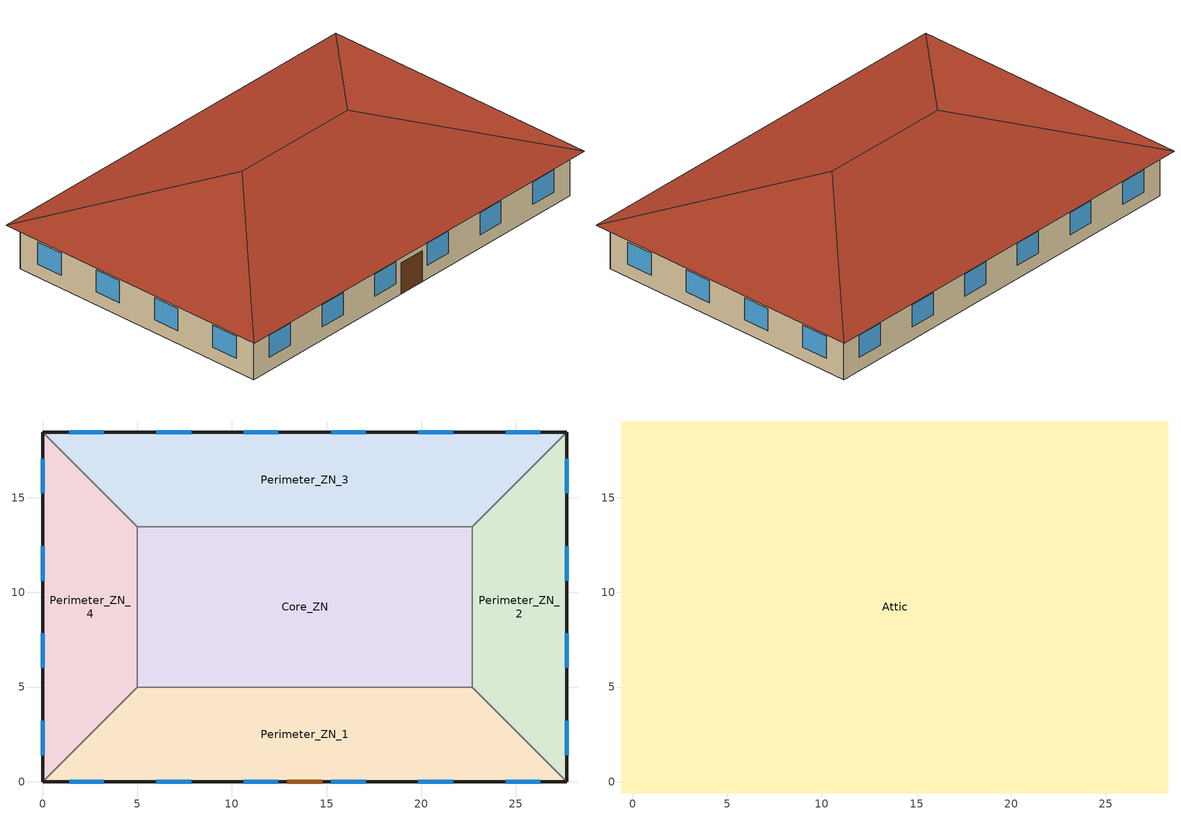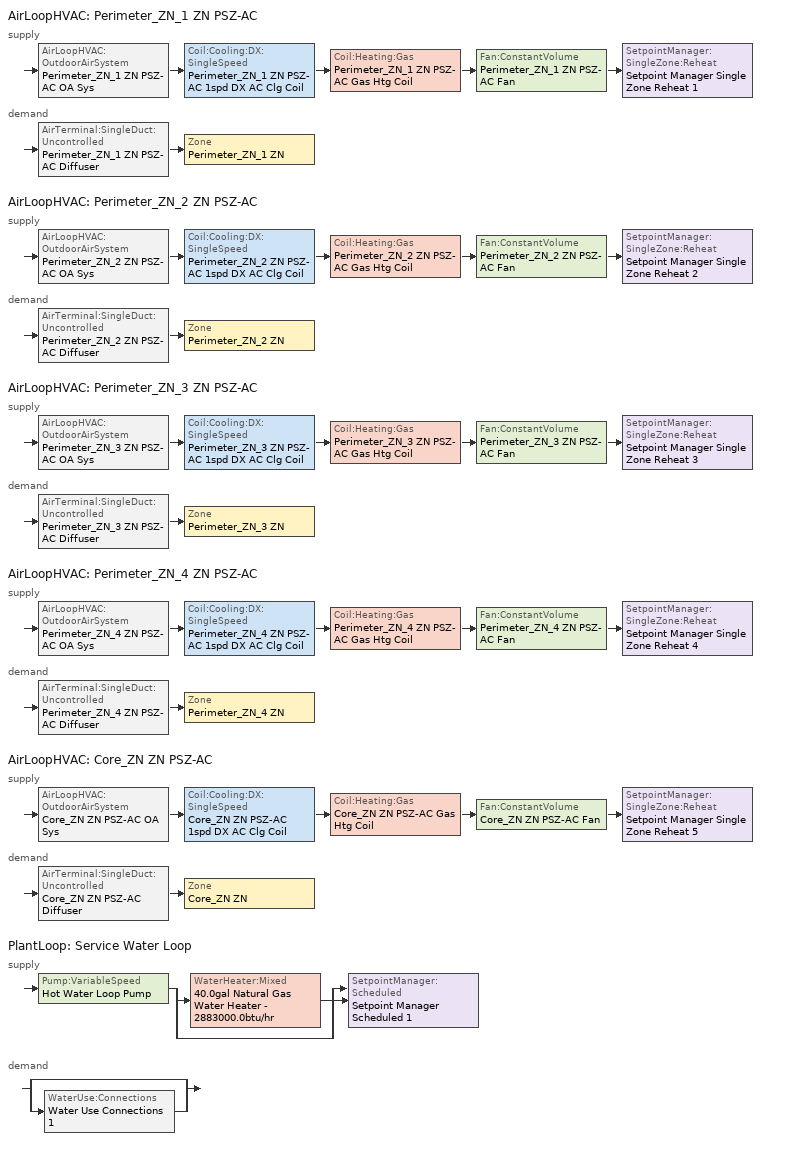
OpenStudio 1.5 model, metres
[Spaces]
Perimeter_ZN_1
 floor ground: 22.69,5 27.69,0 0,0 5,5 z0
 wall outside: 0,0 27.69,0 z0:3.05
 wall to Perimeter_ZN_4: 5,5 0,0 z0:3.05
 wall to Core_ZN: 22.69,5 5,5 z0:3.05
 wall to Perimeter_ZN_2: 27.69,0 22.69,5 z0:3.05
 window: 1.39,0 3.22,0 / 19.85,0 21.68,0 / 15.24,0 17.07,0 / 6.01,0 7.84,0 / 10.62,0 12.45,0 / 24.47,0 26.3,0 z0.9:2.42
 door: 12.93,0 14.76,0 z0:2.13
Perimeter_ZN_2
 floor ground: 27.69,18.46 27.69,0 22.69,5 22.69,13.46 z0
 wall outside: 27.69,0 27.69,18.46 z0:3.05
 wall to Perimeter_ZN_3: 27.69,18.46 22.69,13.46 z0:3.05
 wall to Core_ZN: 22.69,13.46 22.69,5 z0:3.05
 window: 27.69,1.39 27.69,3.22 / 27.69,10.62 27.69,12.45 / 27.69,15.24 27.69,17.07 / 27.69,6.01 27.69,7.84 z0.9:2.42
Perimeter_ZN_3
 floor ground: 27.69,18.46 22.69,13.46 5,13.46 0,18.46 z0
 wall outside: 27.69,18.46 0,18.46 z0:3.05
 wall to Core_ZN: 5,13.46 22.69,13.46 z0:3.05
 wall to Perimeter_ZN_4: 0,18.46 5,13.46 z0:3.05
 window: 21.68,18.46 19.85,18.46 / 7.84,18.46 6.01,18.46 / 17.07,18.46 15.24,18.46 / 12.45,18.46 10.62,18.46 / 26.3,18.46 24.47,18.46 / 3.22,18.46 1.39,18.46 z0.9:2.42
Perimeter_ZN_4
 floor ground: 0,18.46 5,13.46 5,5 0,0 z0
 wall outside: 0,18.46 0,0 z0:3.05
 wall to Core_ZN: 5,5 5,13.46 z0:3.05
 window: 0,3.22 0,1.39 / 0,12.45 0,10.62 / 0,7.84 0,6.01 / 0,17.07 0,15.24 z0.9:2.42
Core_ZN
 floor ground: 22.69,13.46 22.69,5 5,5 5,13.46 z0
Attic
 floor outside: 28.29,19.06 27.69,18.46 0,18.46 -0.6,19.06 z3.05; -0.6,19.06 0,18.46 0,0 -0.6,-0.6 z3.05; 28.29,19.06 28.29,-0.6 27.69,0 27.69,18.46 z3.05; 27.69,0 28.29,-0.6 -0.6,-0.6 0,0 z3.05
 floor to Perimeter_ZN_4: 0,18.46 5,13.46 5,5 0,0 z3.05
 floor to Perimeter_ZN_1: 22.69,5 27.69,0 0,0 5,5 z3.05
 floor to Perimeter_ZN_2: 27.69,18.46 27.69,0 22.69,5 22.69,13.46 z3.05
 floor to Core_ZN: 22.69,13.46 22.69,5 5,5 5,13.46 z3.05
 floor to Perimeter_ZN_3: 27.69,18.46 22.69,13.46 5,13.46 0,18.46 z3.05
 roof outside: 18.46,9.23,6.33 28.29,-0.6,3.05 28.29,19.06,3.05; 18.46,9.23,6.33 28.29,19.06,3.05 -0.6,19.06,3.05 9.23,9.23,6.33; 9.23,9.23,6.33 -0.6,-0.6,3.05 28.29,-0.6,3.05 18.46,9.23,6.33; 9.23,9.23,6.33 -0.6,19.06,3.05 -0.6,-0.6,3.05
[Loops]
AirLoopHVAC 'Perimeter_ZN_1 ZN PSZ-AC'
 supply: AirLoopHVAC:OutdoorAirSystem 'Perimeter_ZN_1 ZN PSZ-AC OA Sys' > Coil:Cooling:DX:SingleSpeed 'Perimeter_ZN_1 ZN PSZ-AC 1spd DX AC Clg Coil' > Coil:Heating:Gas 'Perimeter_ZN_1 ZN PSZ-AC Gas Htg Coil' > Fan:ConstantVolume 'Perimeter_ZN_1 ZN PSZ-AC Fan' > SetpointManager:SingleZone:Reheat 'Setpoint Manager Single Zone Reheat 1'
 demand: AirTerminal:SingleDuct:Uncontrolled 'Perimeter_ZN_1 ZN PSZ-AC Diffuser' > Zone 'Perimeter_ZN_1 ZN'
AirLoopHVAC 'Perimeter_ZN_2 ZN PSZ-AC'
 supply: AirLoopHVAC:OutdoorAirSystem 'Perimeter_ZN_2 ZN PSZ-AC OA Sys' > Coil:Cooling:DX:SingleSpeed 'Perimeter_ZN_2 ZN PSZ-AC 1spd DX AC Clg Coil' > Coil:Heating:Gas 'Perimeter_ZN_2 ZN PSZ-AC Gas Htg Coil' > Fan:ConstantVolume 'Perimeter_ZN_2 ZN PSZ-AC Fan' > SetpointManager:SingleZone:Reheat 'Setpoint Manager Single Zone Reheat 2'
 demand: AirTerminal:SingleDuct:Uncontrolled 'Perimeter_ZN_2 ZN PSZ-AC Diffuser' > Zone 'Perimeter_ZN_2 ZN'
AirLoopHVAC 'Perimeter_ZN_3 ZN PSZ-AC'
 supply: AirLoopHVAC:OutdoorAirSystem 'Perimeter_ZN_3 ZN PSZ-AC OA Sys' > Coil:Cooling:DX:SingleSpeed 'Perimeter_ZN_3 ZN PSZ-AC 1spd DX AC Clg Coil' > Coil:Heating:Gas 'Perimeter_ZN_3 ZN PSZ-AC Gas Htg Coil' > Fan:ConstantVolume 'Perimeter_ZN_3 ZN PSZ-AC Fan' > SetpointManager:SingleZone:Reheat 'Setpoint Manager Single Zone Reheat 3'
 demand: AirTerminal:SingleDuct:Uncontrolled 'Perimeter_ZN_3 ZN PSZ-AC Diffuser' > Zone 'Perimeter_ZN_3 ZN'
AirLoopHVAC 'Perimeter_ZN_4 ZN PSZ-AC'
 supply: AirLoopHVAC:OutdoorAirSystem 'Perimeter_ZN_4 ZN PSZ-AC OA Sys' > Coil:Cooling:DX:SingleSpeed 'Perimeter_ZN_4 ZN PSZ-AC 1spd DX AC Clg Coil' > Coil:Heating:Gas 'Perimeter_ZN_4 ZN PSZ-AC Gas Htg Coil' > Fan:ConstantVolume 'Perimeter_ZN_4 ZN PSZ-AC Fan' > SetpointManager:SingleZone:Reheat 'Setpoint Manager Single Zone Reheat 4'
 demand: AirTerminal:SingleDuct:Uncontrolled 'Perimeter_ZN_4 ZN PSZ-AC Diffuser' > Zone 'Perimeter_ZN_4 ZN'
AirLoopHVAC 'Core_ZN ZN PSZ-AC'
 supply: AirLoopHVAC:OutdoorAirSystem 'Core_ZN ZN PSZ-AC OA Sys' > Coil:Cooling:DX:SingleSpeed 'Core_ZN ZN PSZ-AC 1spd DX AC Clg Coil' > Coil:Heating:Gas 'Core_ZN ZN PSZ-AC Gas Htg Coil' > Fan:ConstantVolume 'Core_ZN ZN PSZ-AC Fan' > SetpointManager:SingleZone:Reheat 'Setpoint Manager Single Zone Reheat 5'
 demand: AirTerminal:SingleDuct:Uncontrolled 'Core_ZN ZN PSZ-AC Diffuser' > Zone 'Core_ZN ZN'
PlantLoop 'Service Water Loop'
 supply: Pump:VariableSpeed 'Hot Water Loop Pump' > split
  | WaterHeater:Mixed '40.0gal Natural Gas Water Heater - 2883000.0btu/hr'
  | bypass
  join > SetpointManager:Scheduled 'Setpoint Manager Scheduled 1'
 demand: split
  | bypass
  | WaterUse:Connections 'Water Use Connections 1'
[Site]
Baltimore Blt Washngtn IntL_MD_USA: Latitude {deg}=39.17; Longitude {deg}=-76.68; Time Zone {hr}=-5; Elevation {m}=45; Terrain=City
[Building]
Small Office: North Axis {deg}=0; Default Construction Set=DOE Ref 1980-2004 - CZ4a - Office
[Site:GroundTemperature:BuildingSurface]
19.527, 19.502, 19.536, 19.598, 20.002, 21.64, 22.225, 22.375, 21.449, 20.121, 19.802, 19.633
[Site:WaterMainsTemperature]
Calculation Method=Correlation; Annual Average Outdoor Air Temperature {C}=13.15; Maximum Difference In Monthly Average Outdoor Air Temperatures {deltaC}=25.8
[SizingPeriod:DesignDay] Barometric Pressure {Pa}=100786; Sky Clearness=0; Rain Indicator=0; Snow Indicator=0; Day of Month=21; Daylight Saving Time Indicator=0; Humidity Indicating Type=Wetbulb; Dry-Bulb Temperature Range Modifier Type=DefaultMultipliers
Name | Maximum Dry-Bulb Temperature {C} | Daily Dry-Bulb Temperature Range {deltaC} | Humidity Indicating Conditions at Maximum Dry-Bulb {BasedOnField A3} | Wind Speed {m/s} | Wind Direction {deg} | Month | Day Type | Solar Model Indicator | ASHRAE Taub | ASHRAE Taud
Baltimore Blt Washngtn IntL Ann Clg .4% Condns WB=>MDB | 31.4 | 10.4 | 25.6 | 4.6 | 280 | 7 | SummerDesignDay | ASHRAETau | 0.552 | 1.769
Baltimore Blt Washngtn IntL Ann Clg .4% Condns DB=>MWB | 34.4 | 10.4 | 23.9 | 4.6 | 280 | 7 | SummerDesignDay | ASHRAETau | 0.552 | 1.769
Baltimore Blt Washngtn IntL Ann Htg 99.6% Condns DB | -10.6 | 0 | -10.6 | 3.9 | 290 | 1 | WinterDesignDay | ASHRAEClearSky
[ClimateZones]
Climate Zone Institution Name 1=ASHRAE; Climate Zone Document Name 1=ANSI/ASHRAE Standard 169; Climate Zone Document Year 1=2006; Climate Zone Institution Name 2=CEC; Climate Zone Document Name 2=California Climate Zone Descriptions; Climate Zone Document Year 2=1995
[DefaultConstructionSet]
DOE Ref 1980-2004 - CZ4a - Office: Default Exterior Surface Constructions=Default Surface Constructions 1; Default Interior Surface Constructions=Default Surface Constructions 2; Default Ground Contact Surface Constructions=Default Surface Constructions 3; Default Exterior SubSurface Constructions=Default Sub Surface Constructions 1; Default Interior SubSurface Constructions=Default Sub Surface Constructions 2; Interior Partition Construction=Interior Partition
[DefaultSurfaceConstructions]
Name | Floor Construction | Wall Construction | Roof Ceiling Construction
Default Surface Constructions 1 | ExtSlabCarpet 4in ClimateZone 1-8 | CBECS 1980-2004 ExtWall Mass ClimateZone 4a | CBECS 1980-2004 ExtRoof IEAD ClimateZone 4a
Default Surface Constructions 2 | Interior Floor | Interior Wall | Interior Ceiling
Default Surface Constructions 3 | ExtSlabCarpet 4in ClimateZone 1-8 | ExtSlabCarpet 4in ClimateZone 1-8 | ExtSlabCarpet 4in ClimateZone 1-8
[Construction]
ExtSlabCarpet 4in ClimateZone 1-8: MAT-CC05 4 HW CONCRETE, CP02 CARPET PAD
CBECS 1980-2004 ExtWall Mass ClimateZone 4a: 1IN Stucco, 8IN CONCRETE HW RefBldg, Mass NonRes Wall Insulation-1.47, 1/2IN Gypsum
CBECS 1980-2004 ExtRoof IEAD ClimateZone 4a: Roof Membrane, IEAD NonRes Roof Insulation-3.03, Metal Decking
Interior Floor: F16 Acoustic tile, F05 Ceiling air space resistance, M11 100mm lightweight concrete
Interior Wall: G01a 19mm gypsum board, F04 Wall air space resistance, G01a 19mm gypsum board
Interior Ceiling: M11 100mm lightweight concrete, F05 Ceiling air space resistance, F16 Acoustic tile
CBECS 1980-2004 ExtWindow ClimateZone 4a: Fixed Window 3.35/0.36/0.27
Exterior Door: F08 Metal surface, I01 25mm insulation board
Interior Window: Clear 3mm
Interior Door; Interior Partition: G05 25mm wood
InteriorFurnishings: Std Wood 6inch
[Material] Thermal Absorptance=0.9
Name | Roughness | Thickness {m} | Conductivity {W/m-K} | Density {kg/m3} | Specific Heat {J/kg-K} | Solar Absorptance | Visible Absorptance
MAT-CC05 4 HW CONCRETE | Rough | 0.1016 | 1.311 | 2240 | 836.8 | 0.85 | 0.85
1IN Stucco | Smooth | 0.0253 | 0.6918 | 1858 | 837 | 0.92 | 0.92
8IN CONCRETE HW RefBldg | Rough | 0.2032 | 1.311 | 2240 | 836.8 | 0.7 | 0.7
Mass NonRes Wall Insulation-1.47 | MediumRough | 0.0513035 | 0.049 | 265 | 836.8 | 0.7 | 0.7
1/2IN Gypsum | Smooth | 0.0127 | 0.16 | 784.9 | 830 | 0.4 | 0.4
Roof Membrane | VeryRough | 0.0095 | 0.16 | 1121.29 | 1460 | 0.7 | 0.7
IEAD NonRes Roof Insulation-3.03 | MediumRough | 0.136472 | 0.049 | 265 | 836.8 | 0.7 | 0.7
Metal Decking | MediumSmooth | 0.0015 | 45.006 | 7680 | 418.4 | 0.6 | 0.6
F16 Acoustic tile | MediumSmooth | 0.0191 | 0.06 | 368 | 590 | 0.3 | 0.3
M11 100mm lightweight concrete | MediumRough | 0.1016 | 0.53 | 1280 | 840 | 0.5 | 0.5
G01a 19mm gypsum board | MediumSmooth | 0.019 | 0.16 | 800 | 1090 | 0.4 | 0.4
F08 Metal surface | Smooth | 0.0008 | 45.28 | 7824 | 500 | 0.7 | 0.7
I01 25mm insulation board | MediumRough | 0.0254 | 0.03 | 43 | 1210 | 0.6 | 0.6
G05 25mm wood | MediumSmooth | 0.0254 | 0.15 | 608 | 1630 | 0.5 | 0.5
Std Wood 6inch | MediumSmooth | 0.15 | 0.12 | 540 | 1210 | 0.7 | 0.7
[Material:NoMass]
CP02 CARPET PAD: Roughness=Smooth; Thermal Resistance {m2-K/W}=0.1; Thermal Absorptance=0.9; Solar Absorptance=0.8; Visible Absorptance=0.8
[Material:AirGap]
Name | Thermal Resistance {m2-K/W}
F05 Ceiling air space resistance | 0.18
F04 Wall air space resistance | 0.15
[DefaultSubSurfaceConstructions]
Name | Fixed Window Construction | Operable Window Construction | Door Construction | Skylight Construction | Tubular Daylight Dome Construction | Tubular Daylight Diffuser Construction
Default Sub Surface Constructions 1 | CBECS 1980-2004 ExtWindow ClimateZone 4a | CBECS 1980-2004 ExtWindow ClimateZone 4a | Exterior Door | CBECS 1980-2004 ExtWindow ClimateZone 4a | Interior Window | Interior Window
Default Sub Surface Constructions 2 | Interior Window | Interior Window | Interior Door
[WindowMaterial:SimpleGlazingSystem]
Fixed Window 3.35/0.36/0.27: U-Factor {W/m2-K}=3.35002; Solar Heat Gain Coefficient=0.36; Visible Transmittance=0.27
[WindowMaterial:Glazing]
Clear 3mm: Optical Data Type=SpectralAverage; Thickness {m}=0.003; Solar Transmittance at Normal Incidence=0.837; Front Side Solar Reflectance at Normal Incidence=0.075; Back Side Solar Reflectance at Normal Incidence=0; Visible Transmittance at Normal Incidence=0.898; Front Side Visible Reflectance at Normal Incidence=0.081; Back Side Visible Reflectance at Normal Incidence=0; Infrared Transmittance at Normal Incidence=0; Front Side Infrared Hemispherical Emissivity=0.84; Back Side Infrared Hemispherical Emissivity=0.84; Conductivity {W/m-K}=0.9; Dirt Correction Factor for Solar and Visible Transmittance=1; Solar Diffusing=No
[Space]
Name | Space Type | Thermal Zone | Part of Total Floor Area
Perimeter_ZN_1 | DOE Ref 1980-2004 - Office - WholeBuilding - Sm Office | Perimeter_ZN_1 ZN | Yes
Attic |  | Attic ZN | No
Perimeter_ZN_2 | DOE Ref 1980-2004 - Office - WholeBuilding - Sm Office | Perimeter_ZN_2 ZN | Yes
Perimeter_ZN_3 | DOE Ref 1980-2004 - Office - WholeBuilding - Sm Office | Perimeter_ZN_3 ZN | Yes
Perimeter_ZN_4 | DOE Ref 1980-2004 - Office - WholeBuilding - Sm Office | Perimeter_ZN_4 ZN | Yes
Core_ZN | DOE Ref 1980-2004 - Office - WholeBuilding - Sm Office | Core_ZN ZN | Yes
[Daylighting:Control] Position Z-Coordinate {m}=0.762; Illuminance Setpoint {lux}=500; Lighting Control Type=Stepped; Minimum Input Power Fraction for Continuous Dimming Control=0.3; Minimum Light Output Fraction for Continuous Dimming Control=0.2; Number of Stepped Control Steps=3; Probability Lighting will be Reset When Needed in Manual Stepped Control=1; Maximum Allowable Discomfort Glare Index=22
Name | Space | Position X-Coordinate {m} | Position Y-Coordinate {m} | Theta Rotation Around Y-Axis {deg}
Daylighting:Control #1 | Perimeter_ZN_4 | 1.6002 | 15.1364 | -4.71239
Daylighting:Control #2 | Perimeter_ZN_4 | 1.6002 | 9.2446 | -4.71239
Daylighting:Control #3 | Perimeter_ZN_1 | 3.3236 | 1.6002 | -3.14159
Daylighting:Control #4 | Perimeter_ZN_1 | 8.9611 | 1.6002 | -3.14159
Daylighting:Control #5 | Perimeter_ZN_2 | 26.0898 | 3.3236 | -1.5708
Daylighting:Control #6 | Perimeter_ZN_2 | 26.0898 | 9.23 | -1.5708
Daylighting:Control #7 | Perimeter_ZN_3 | 13.8684 | 16.8598 | -0
Daylighting:Control #8 | Perimeter_ZN_3 | 24.3664 | 16.8598 | -0
[InternalMass:Definition] Construction=InteriorFurnishings; Design Level Calculation Method=SurfaceArea
Name | Surface Area {m2}
Perimeter_ZN_4_InternalMass_1 Definition; Perimeter_ZN_2_InternalMass_1 Definition | 134.6
Core_ZN_InternalMass_1 Definition | 299.3148
Perimeter_ZN_3_InternalMass_1 Definition; Perimeter_ZN_1_InternalMass_1 Definition | 226.9
[InternalMass]
Name | Internal Mass Definition | Space or SpaceType
Perimeter_ZN_4_InternalMass_1 | Perimeter_ZN_4_InternalMass_1 Definition | Perimeter_ZN_4
Core_ZN_InternalMass_1 | Core_ZN_InternalMass_1 Definition | Core_ZN
Perimeter_ZN_2_InternalMass_1 | Perimeter_ZN_2_InternalMass_1 Definition | Perimeter_ZN_2
Perimeter_ZN_3_InternalMass_1 | Perimeter_ZN_3_InternalMass_1 Definition | Perimeter_ZN_3
Perimeter_ZN_1_InternalMass_1 | Perimeter_ZN_1_InternalMass_1 Definition | Perimeter_ZN_1
[SpaceType]
DOE Ref 1980-2004 - Office - WholeBuilding - Sm Office: Default Schedule Set=DOE Ref 1980-2004 - Office - WholeBuilding - Sm Office Schedule Set; Design Specification Outdoor Air Object=DOE Ref 1980-2004 - Office - WholeBuilding - Sm Office Ventilation; Standards Building Type=Office; Standards Space Type=WholeBuilding - Sm Office
[DefaultScheduleSet]
DOE Ref 1980-2004 - Office - WholeBuilding - Sm Office Schedule Set: Number of People Schedule=Small Office Bldg Occ; People Activity Level Schedule=Small Office Activity; Lighting Schedule=Office Bldg Light; Electric Equipment Schedule=Small Office Bldg Equip; Infiltration Schedule=Small Office Infil Quarter On
[Lights:Definition]
DOE Ref 1980-2004 - Office - WholeBuilding - Sm Office Lights Definition: Design Level Calculation Method=Watts/Area; Watts per Space Floor Area {W/m2}=19.4827
[Lights]
DOE Ref 1980-2004 - Office - WholeBuilding - Sm Office Lights: Lights Definition=DOE Ref 1980-2004 - Office - WholeBuilding - Sm Office Lights Definition; Space or SpaceType=DOE Ref 1980-2004 - Office - WholeBuilding - Sm Office
[DesignSpecification:OutdoorAir]
DOE Ref 1980-2004 - Office - WholeBuilding - Sm Office Ventilation: Outdoor Air Method=Sum; Outdoor Air Flow per Person {m3/s-person}=0.00943895
[People:Definition]
DOE Ref 1980-2004 - Office - WholeBuilding - Sm Office People Definition: Number of People Calculation Method=People/Area; People per Space Floor Area {person/m2}=0.0538196; Fraction Radiant=0.3
[People]
DOE Ref 1980-2004 - Office - WholeBuilding - Sm Office People: People Definition=DOE Ref 1980-2004 - Office - WholeBuilding - Sm Office People Definition; Space or SpaceType=DOE Ref 1980-2004 - Office - WholeBuilding - Sm Office
[SpaceInfiltration:DesignFlowRate]
DOE Ref 1980-2004 - Office - WholeBuilding - Sm Office Infiltration: Space or SpaceType=DOE Ref 1980-2004 - Office - WholeBuilding - Sm Office; Design Flow Rate Calculation Method=Flow/ExteriorArea; Flow per Exterior Surface Area {m3/s-m2}=0.00113386
[ElectricEquipment:Definition]
DOE Ref 1980-2004 - Office - WholeBuilding - Sm Office Electric Equipment Definition: Design Level Calculation Method=Watts/Area; Watts per Space Floor Area {W/m2}=10.7639
[ElectricEquipment]
DOE Ref 1980-2004 - Office - WholeBuilding - Sm Office Electric Equipment: Electric Equipment Definition=DOE Ref 1980-2004 - Office - WholeBuilding - Sm Office Electric Equipment Definition; Space or SpaceType=DOE Ref 1980-2004 - Office - WholeBuilding - Sm Office
[ThermostatSetpoint:DualSetpoint]
DOE Ref 1980-2004 - Office - WholeBuilding - Sm Office Thermostat: Heating Setpoint Temperature Schedule=Small Office HtgSetp; Cooling Setpoint Temperature Schedule=Small Office ClgSetp
[ThermalZone] Use Ideal Air Loads=No
Name | Thermostat
Perimeter_ZN_2 ZN; Core_ZN ZN; Perimeter_ZN_1 ZN; Perimeter_ZN_3 ZN; Perimeter_ZN_4 ZN | DOE Ref 1980-2004 - Office - WholeBuilding - Sm Office Thermostat
Attic ZN
[Sizing:Zone] Zone Cooling Design Supply Air Temperature {C}=14; Zone Heating Design Supply Air Temperature {C}=40; Zone Cooling Design Supply Air Humidity Ratio {kg-H2O/kg-air}=0.0085; Zone Heating Design Supply Air Humidity Ratio {kg-H2O/kg-air}=0.008; Cooling Design Air Flow Method=DesignDay; Heating Design Air Flow Method=DesignDay
Perimeter_ZN_2 ZN; Core_ZN ZN; Perimeter_ZN_1 ZN; Perimeter_ZN_3 ZN; Perimeter_ZN_4 ZN; Attic ZN
[Zone equipment]
Perimeter_ZN_2 ZN: Perimeter_ZN_2 ZN PSZ-AC Diffuser
Core_ZN ZN: Core_ZN ZN PSZ-AC Diffuser
Perimeter_ZN_1 ZN: Perimeter_ZN_1 ZN PSZ-AC Diffuser
Perimeter_ZN_3 ZN: Perimeter_ZN_3 ZN PSZ-AC Diffuser
Perimeter_ZN_4 ZN: Perimeter_ZN_4 ZN PSZ-AC Diffuser
[AirLoopHVAC]
Name | Design Supply Air Flow Rate {m3/s}
Perimeter_ZN_1 ZN PSZ-AC | 0.490323
Perimeter_ZN_2 ZN PSZ-AC | 0.378965
Perimeter_ZN_3 ZN PSZ-AC | 0.480249
Perimeter_ZN_4 ZN PSZ-AC | 0.389215
Core_ZN ZN PSZ-AC | 0.582766
[AvailabilityManager:Scheduled]
Name | Schedule
Availability Manager Scheduled 1 | HVAC Operation Schedule
Availability Manager Scheduled 2 | HVAC Operation Schedule 1
Availability Manager Scheduled 3 | HVAC Operation Schedule 2
Availability Manager Scheduled 4 | HVAC Operation Schedule 3
Availability Manager Scheduled 5 | HVAC Operation Schedule 4
[AvailabilityManager:NightCycle] Control Type=CycleOnAny
Availability Manager Night Cycle 1; Availability Manager Night Cycle 2; Availability Manager Night Cycle 3; Availability Manager Night Cycle 4; Availability Manager Night Cycle 5
[Sizing:System] Type of Load to Size On=Sensible; Minimum System Air Flow Ratio=1; Preheat Design Temperature {C}=7; Preheat Design Humidity Ratio {kg-H2O/kg-Air}=0.008; Precool Design Temperature {C}=12.8; Precool Design Humidity Ratio {kg-H2O/kg-Air}=0.008; Central Cooling Design Supply Air Temperature {C}=12.8; Central Heating Design Supply Air Temperature {C}=40; Sizing Option=Coincident; 100% Outdoor Air in Cooling=No; 100% Outdoor Air in Heating=No; Central Cooling Design Supply Air Humidity Ratio {kg-H2O/kg-Air}=0.0085; Central Heating Design Supply Air Humidity Ratio {kg-H2O/kg-Air}=0.008; Cooling Design Air Flow Method=DesignDay; Cooling Design Air Flow Rate {m3/s}=0; Heating Design Air Flow Method=DesignDay; Heating Design Air Flow Rate {m3/s}=0; System Outdoor Air Method=ZoneSum
Name | Design Outdoor Air Flow Rate {m3/s}
Perimeter_ZN_1 ZN PSZ-AC | 0.490323
Perimeter_ZN_2 ZN PSZ-AC | 0.378965
Perimeter_ZN_3 ZN PSZ-AC | 0.480249
Perimeter_ZN_4 ZN PSZ-AC | 0.389215
Core_ZN ZN PSZ-AC | 0.582766
[Fan:ConstantVolume] Availability Schedule=Always On Discrete; Fan Efficiency=0.53625; Pressure Rise {Pa}=622.722; Motor Efficiency=0.825
Name | Maximum Flow Rate {m3/s}
Perimeter_ZN_1 ZN PSZ-AC Fan | 0.490323
Perimeter_ZN_2 ZN PSZ-AC Fan | 0.378965
Perimeter_ZN_3 ZN PSZ-AC Fan | 0.480249
Perimeter_ZN_4 ZN PSZ-AC Fan | 0.389215
Core_ZN ZN PSZ-AC Fan | 0.582766
[Coil:Heating:Gas] Availability Schedule=Always On Discrete; Gas Burner Efficiency=0.8; Parasitic Electric Load {W}=0; Parasitic Gas Load {W}=0
Name | Nominal Capacity {W}
Perimeter_ZN_1 ZN PSZ-AC Gas Htg Coil | 13411
Perimeter_ZN_2 ZN PSZ-AC Gas Htg Coil | 9971.57
Perimeter_ZN_3 ZN PSZ-AC Gas Htg Coil | 13180.3
Perimeter_ZN_4 ZN PSZ-AC Gas Htg Coil | 10206.1
Core_ZN ZN PSZ-AC Gas Htg Coil | 16220.1
[Coil:Cooling:DX:SingleSpeed] Availability Schedule=Always On Discrete; Rated COP {W/W}=3; Rated Evaporator Fan Power Per Volume Flow Rate {W/(m3/s)}=773.3; Condenser Type=AirCooled; Evaporative Condenser Effectiveness=0; Evaporative Condenser Air Flow Rate {m3/s}=Autosize; Evaporative Condenser Pump Rated Power Consumption {W}=Autosize; Crankcase Heater Capacity {W}=0; Maximum Outdoor Dry-Bulb Temperature for Crankcase Heater Operation {C}=0; Basin Heater Capacity {W/K}=0; Basin Heater Setpoint Temperature {C}=10
Name | Rated Total Cooling Capacity {W} | Rated Sensible Heat Ratio | Rated Air Flow Rate {m3/s} | Total Cooling Capacity Function of Temperature Curve | Total Cooling Capacity Function of Flow Fraction Curve | Energy Input Ratio Function of Temperature Curve | Energy Input Ratio Function of Flow Fraction Curve | Part Load Fraction Correlation Curve
Perimeter_ZN_1 ZN PSZ-AC 1spd DX AC Clg Coil | 9343.66 | 0.750372 | 0.490323 | Curve Biquadratic 1 | Curve Quadratic 1 | Curve Biquadratic 2 | Curve Quadratic 2 | Curve Quadratic 3
Perimeter_ZN_2 ZN PSZ-AC 1spd DX AC Clg Coil | 6460.76 | 0.787983 | 0.378965 | Curve Biquadratic 3 | Curve Quadratic 4 | Curve Biquadratic 4 | Curve Quadratic 5 | Curve Quadratic 6
Perimeter_ZN_3 ZN PSZ-AC 1spd DX AC Clg Coil | 9178.49 | 0.74944 | 0.480249 | Curve Biquadratic 5 | Curve Quadratic 7 | Curve Biquadratic 6 | Curve Quadratic 8 | Curve Quadratic 9
Perimeter_ZN_4 ZN PSZ-AC 1spd DX AC Clg Coil | 6903.65 | 0.774117 | 0.389215 | Curve Biquadratic 7 | Curve Quadratic 10 | Curve Biquadratic 8 | Curve Quadratic 11 | Curve Quadratic 12
Core_ZN ZN PSZ-AC 1spd DX AC Clg Coil | 9649.47 | 0.798555 | 0.582766 | Curve Biquadratic 9 | Curve Quadratic 13 | Curve Biquadratic 10 | Curve Quadratic 14 | Curve Quadratic 15
[Controller:OutdoorAir] Economizer Control Type=NoEconomizer; Economizer Control Action Type=ModulateFlow; Economizer Maximum Limit Dry-Bulb Temperature {C}=28; Economizer Maximum Limit Enthalpy {J/kg}=64000; Economizer Minimum Limit Dry-Bulb Temperature {C}=-100; Lockout Type=NoLockout; Minimum Limit Type=FixedMinimum; High Humidity Control=No; Heat Recovery Bypass Control Type=BypassWhenOAFlowGreaterThanMinimum
Name | Minimum Outdoor Air Flow Rate {m3/s} | Maximum Outdoor Air Flow Rate {m3/s} | Minimum Outdoor Air Schedule | Controller Mechanical Ventilation
Controller Outdoor Air 1 | 0.0576326 | 0.490323 | Motorized OA Damper Schedule | Controller Mechanical Ventilation 1
Controller Outdoor Air 2 | 0.0341884 | 0.378965 | Motorized OA Damper Schedule 1 | Controller Mechanical Ventilation 2
Controller Outdoor Air 3 | 0.0576326 | 0.480249 | Motorized OA Damper Schedule 2 | Controller Mechanical Ventilation 3
Controller Outdoor Air 4 | 0.0341884 | 0.389215 | Motorized OA Damper Schedule 3 | Controller Mechanical Ventilation 4
Controller Outdoor Air 5 | 0.076026 | 0.582766 | Motorized OA Damper Schedule 4 | Controller Mechanical Ventilation 5
[Controller:MechanicalVentilation] Availability Schedule=Always On Discrete; System Outdoor Air Method=ZoneSum
Controller Mechanical Ventilation 1; Controller Mechanical Ventilation 2; Controller Mechanical Ventilation 3; Controller Mechanical Ventilation 4; Controller Mechanical Ventilation 5
[AirLoopHVAC:OutdoorAirSystem]
Name | Controller
Perimeter_ZN_1 ZN PSZ-AC OA Sys | Controller Outdoor Air 1
Perimeter_ZN_2 ZN PSZ-AC OA Sys | Controller Outdoor Air 2
Perimeter_ZN_3 ZN PSZ-AC OA Sys | Controller Outdoor Air 3
Perimeter_ZN_4 ZN PSZ-AC OA Sys | Controller Outdoor Air 4
Core_ZN ZN PSZ-AC OA Sys | Controller Outdoor Air 5
[SetpointManager:SingleZone:Reheat] Minimum Supply Air Temperature {C}=10; Maximum Supply Air Temperature {C}=50
Name | Control Zone
Setpoint Manager Single Zone Reheat 1 | Perimeter_ZN_1 ZN
Setpoint Manager Single Zone Reheat 2 | Perimeter_ZN_2 ZN
Setpoint Manager Single Zone Reheat 3 | Perimeter_ZN_3 ZN
Setpoint Manager Single Zone Reheat 4 | Perimeter_ZN_4 ZN
Setpoint Manager Single Zone Reheat 5 | Core_ZN ZN
[AirTerminal:SingleDuct:Uncontrolled] Availability Schedule=Always On Discrete
Name | Maximum Air Flow Rate {m3/s}
Perimeter_ZN_1 ZN PSZ-AC Diffuser | 0.476383
Perimeter_ZN_2 ZN PSZ-AC Diffuser | 0.378965
Perimeter_ZN_3 ZN PSZ-AC Diffuser | 0.476933
Perimeter_ZN_4 ZN PSZ-AC Diffuser | 0.389215
Core_ZN ZN PSZ-AC Diffuser | 0.582766
[PlantLoop]
Service Water Loop: Maximum Loop Flow Rate {m3/s}=3.15451e-06; Plant Loop Volume {m3}=0.00236588
[Sizing:Plant]
Service Water Loop: Loop Type=Heating; Design Loop Exit Temperature {C}=60; Loop Design Temperature Difference {deltaC}=5
[SetpointManager:Scheduled]
Setpoint Manager Scheduled 1: Control Variable=Temperature; Schedule=Hot Water Loop Temp - 140.0F
[Pump:VariableSpeed]
Hot Water Loop Pump: Rated Flow Rate {m3/s}=3.15451e-06; Rated Pump Head {Pa}=179344; Rated Power Consumption {W}=0.805901; Motor Efficiency=0.9; Fraction of Motor Inefficiencies to Fluid Stream=0; Coefficient 1 of the Part Load Performance Curve=0; Coefficient 2 of the Part Load Performance Curve=1; Coefficient 3 of the Part Load Performance Curve=0; Coefficient 4 of the Part Load Performance Curve=0; Pump Control Type=Intermittent
[WaterHeater:Mixed]
40.0gal Natural Gas Water Heater - 2883000.0btu/hr: Tank Volume {m3}=0.151416; Setpoint Temperature Schedule=Hot Water Loop Temp - 140.0F; Deadband Temperature Difference {deltaC}=2; Maximum Temperature Limit {C}=82.2222; Heater Control Type=Cycle; Heater Maximum Capacity {W}=844924; Heater Fuel Type=NaturalGas; Heater Thermal Efficiency=0.78; Off Cycle Parasitic Fuel Consumption Rate {W}=20; Off Cycle Parasitic Fuel Type=NaturalGas; Off Cycle Parasitic Heat Fraction to Tank=0.8; On Cycle Parasitic Fuel Type=NaturalGas; Ambient Temperature Indicator=Schedule; Ambient Temperature Schedule=Water Heater Ambient Temp Schedule - 70F; Off Cycle Loss Coefficient to Ambient Temperature {W/K}=6; On Cycle Loss Coefficient to Ambient Temperature {W/K}=6; Use Side Effectiveness=1; Source Side Effectiveness=1; Use Side Design Flow Rate {m3/s}=autosize; Source Side Design Flow Rate {m3/s}=autosize; Indirect Water Heating Recovery Time {hr}=1.5
[WaterUse:Connections]
Water Use Connections 1: Water Use Equipment Name 1=Water Use Equipment 1
[WaterUse:Equipment:Definition]
Water Use Equipment Definition 1: Peak Flow Rate {m3/s}=3.15451e-06; Target Temperature Schedule=Schedule Ruleset 1
[WaterUse:Equipment]
Water Use Equipment 1: Water Use Equipment Definition=Water Use Equipment Definition 1; Flow Rate Fraction Schedule=SmallOffice BLDG_SWH_SCH
[Exterior:Lights:Definition]
NonDimming Exterior Lights Def: Design Level {W}=2766
[Exterior:Lights]
NonDimming Exterior Lights Def: Exterior Lights Definition=NonDimming Exterior Lights Def; Schedule=Always On Discrete; Control Option=AstronomicalClock
[Schedule:Ruleset]
Name | Default Day Schedule | Summer Design Day Schedule | Winter Design Day Schedule
Office Bldg Light | Office Bldg Light Default Schedule | Office Bldg Light Summer Design Day | Office Bldg Light Winter Design Day
Small Office Bldg Occ | Small Office Bldg Occ Default Schedule | Small Office Bldg Occ Summer Design Day | Small Office Bldg Occ Winter Design Day
Small Office Activity | Small Office Activity Default Schedule | Small Office Activity Summer Design Day | Small Office Activity Winter Design Day
Small Office Infil Quarter On | Small Office Infil Quarter On Default Schedule | Small Office Infil Quarter On Summer Design Day | Small Office Infil Quarter On Winter Design Day
Small Office Bldg Equip | Small Office Bldg Equip Default Schedule | Small Office Bldg Equip Summer Design Day | Small Office Bldg Equip Winter Design Day
Small Office HtgSetp | Small Office HtgSetp Default Schedule | Small Office HtgSetp Summer Design Day | Small Office HtgSetp Winter Design Day
Small Office ClgSetp | Small Office ClgSetp Default Schedule | Small Office ClgSetp Summer Design Day | Small Office ClgSetp Winter Design Day
HVAC Operation Schedule | HVAC Operation Schedule Weekdays | HVAC Operation Schedule Weekdays 1 | HVAC Operation Schedule Saturday 1
Motorized OA Damper Schedule | Motorized OA Damper Schedule Weekdays | Motorized OA Damper Schedule Weekdays 1 | Motorized OA Damper Schedule Saturday 1
HVAC Operation Schedule 1 | HVAC Operation Schedule Weekdays 2 | HVAC Operation Schedule Weekdays 3 | HVAC Operation Schedule Saturday 3
Motorized OA Damper Schedule 1 | Motorized OA Damper Schedule Weekdays 2 | Motorized OA Damper Schedule Weekdays 3 | Motorized OA Damper Schedule Saturday 3
HVAC Operation Schedule 2 | HVAC Operation Schedule Weekdays 4 | HVAC Operation Schedule Weekdays 5 | HVAC Operation Schedule Saturday 5
Motorized OA Damper Schedule 2 | Motorized OA Damper Schedule Weekdays 4 | Motorized OA Damper Schedule Weekdays 5 | Motorized OA Damper Schedule Saturday 5
HVAC Operation Schedule 3 | HVAC Operation Schedule Weekdays 6 | HVAC Operation Schedule Weekdays 7 | HVAC Operation Schedule Saturday 7
Motorized OA Damper Schedule 3 | Motorized OA Damper Schedule Weekdays 6 | Motorized OA Damper Schedule Weekdays 7 | Motorized OA Damper Schedule Saturday 7
HVAC Operation Schedule 4 | HVAC Operation Schedule Weekdays 8 | HVAC Operation Schedule Weekdays 9 | HVAC Operation Schedule Saturday 9
Motorized OA Damper Schedule 4 | Motorized OA Damper Schedule Weekdays 8 | Motorized OA Damper Schedule Weekdays 9 | Motorized OA Damper Schedule Saturday 9
Hot Water Loop Temp - 140.0F | Hot Water Loop Temp - 140.0F Default
Water Heater Ambient Temp Schedule - 70F | Water Heater Ambient Temp Schedule - 70F Default
Schedule Ruleset 1 | Schedule Day 1
SmallOffice BLDG_SWH_SCH | SmallOffice BLDG_SWH_SCH Default | SmallOffice BLDG_SWH_SCH Summer Design Day | SmallOffice BLDG_SWH_SCH Winter Design Day
[Schedule:Day]
Office Bldg Light Default Schedule: 5, 0, 0.05, 7, 0, 0.1, 8, 0, 0.3, 17, 0, 0.9, 18, 0, 0.5, 20, 0, 0.3, 22, 0, 0.2, 23, 0, 0.1, 24, 0, 0.05
Office Bldg Light Summer Design Day; Small Office Infil Quarter On Rule 1 Day Schedule; Small Office Bldg Equip Summer Design Day: 24, 0, 1
Office Bldg Light Winter Design Day; Small Office Bldg Occ Winter Design Day; Small Office Bldg Occ Rule 1 Day Schedule; Small Office Bldg Equip Winter Design Day; HVAC Operation Schedule Sunday; Motorized OA Damper Schedule Sunday; HVAC Operation Schedule Sunday 1; Motorized OA Damper Schedule Sunday 1; HVAC Operation Schedule Sunday 2; Motorized OA Damper Schedule Sunday 2; HVAC Operation Schedule Sunday 3; Motorized OA Damper Schedule Sunday 3; HVAC Operation Schedule Sunday 4; Motorized OA Damper Schedule Sunday 4; SmallOffice BLDG_SWH_SCH Summer Design Day 1: 24, 0, 0
Office Bldg Light Rule 1 Day Schedule: 24, 0, 0.05
Office Bldg Light Rule 2 Day Schedule: 6, 0, 0.05, 8, 0, 0.1, 12, 0, 0.3, 17, 0, 0.15, 24, 0, 0.05
Small Office Bldg Occ Default Schedule: 6, 0, 0, 7, 0, 0.1, 8, 0, 0.2, 12, 0, 0.95, 13, 0, 0.5, 17, 0, 0.95, 18, 0, 0.3, 20, 0, 0.1, 24, 0, 0.05
Small Office Bldg Occ Summer Design Day: 6, 0, 0, 22, 0, 1, 24, 0, 0.05
Small Office Bldg Occ Rule 2 Day Schedule: 6, 0, 0, 8, 0, 0.1, 12, 0, 0.3, 17, 0, 0.1, 24, 0, 0
Small Office Activity Default Schedule; Small Office Activity Summer Design Day; Small Office Activity Winter Design Day: 24, 0, 120
Small Office Infil Quarter On Default Schedule; Small Office Infil Quarter On Summer Design Day: 6, 0, 1, 22, 0, 0.25, 24, 0, 1
Small Office Infil Quarter On Winter Design Day; Small Office Infil Quarter On Rule 2 Day Schedule: 6, 0, 1, 18, 0, 0.25, 24, 0, 1
Small Office Bldg Equip Default Schedule: 8, 0, 0.4, 12, 0, 0.9, 13, 0, 0.8, 17, 0, 0.9, 18, 0, 0.5, 24, 0, 0.4
Small Office Bldg Equip Rule 1 Day Schedule: 24, 0, 0.3
Small Office Bldg Equip Rule 2 Day Schedule: 6, 0, 0.3, 8, 0, 0.4, 12, 0, 0.5, 17, 0, 0.35, 24, 0, 0.3
Small Office HtgSetp Default Schedule: 6, 0, 15.6, 22, 0, 21, 24, 0, 15.6
Small Office HtgSetp Summer Design Day; Small Office HtgSetp Rule 1 Day Schedule: 24, 0, 15.6
Small Office HtgSetp Winter Design Day: 24, 0, 21
Small Office HtgSetp Rule 2 Day Schedule: 6, 0, 15.6, 18, 0, 21, 24, 0, 15.6
Small Office ClgSetp Default Schedule; Small Office ClgSetp Summer Design Day: 6, 0, 26.7, 22, 0, 24, 24, 0, 26.7
Small Office ClgSetp Winter Design Day; Small Office ClgSetp Rule 1 Day Schedule: 24, 0, 26.7
Small Office ClgSetp Rule 2 Day Schedule: 6, 0, 26.7, 18, 0, 24, 24, 0, 26.7
HVAC Operation Schedule Weekdays; HVAC Operation Schedule Weekdays 1; HVAC Operation Schedule Weekdays 2; HVAC Operation Schedule Weekdays 3; HVAC Operation Schedule Weekdays 4; HVAC Operation Schedule Weekdays 5; HVAC Operation Schedule Weekdays 6; HVAC Operation Schedule Weekdays 7; HVAC Operation Schedule Weekdays 8; HVAC Operation Schedule Weekdays 9: 6, 0, 0, 22, 0, 1, 24, 0, 0
HVAC Operation Schedule Saturday; HVAC Operation Schedule Saturday 1; HVAC Operation Schedule Saturday 2; HVAC Operation Schedule Saturday 3; HVAC Operation Schedule Saturday 4; HVAC Operation Schedule Saturday 5; HVAC Operation Schedule Saturday 6; HVAC Operation Schedule Saturday 7; HVAC Operation Schedule Saturday 8; HVAC Operation Schedule Saturday 9: 6, 0, 0, 18, 0, 1, 24, 0, 0
Motorized OA Damper Schedule Weekdays; Motorized OA Damper Schedule Weekdays 1; Motorized OA Damper Schedule Weekdays 2; Motorized OA Damper Schedule Weekdays 3; Motorized OA Damper Schedule Weekdays 4; Motorized OA Damper Schedule Weekdays 5; Motorized OA Damper Schedule Weekdays 6; Motorized OA Damper Schedule Weekdays 7; Motorized OA Damper Schedule Weekdays 8; Motorized OA Damper Schedule Weekdays 9: 7, 0, 0, 22, 0, 1, 24, 0, 0
Motorized OA Damper Schedule Saturday; Motorized OA Damper Schedule Saturday 1; Motorized OA Damper Schedule Saturday 2; Motorized OA Damper Schedule Saturday 3; Motorized OA Damper Schedule Saturday 4; Motorized OA Damper Schedule Saturday 5; Motorized OA Damper Schedule Saturday 6; Motorized OA Damper Schedule Saturday 7; Motorized OA Damper Schedule Saturday 8; Motorized OA Damper Schedule Saturday 9: 7, 0, 0, 18, 0, 1, 24, 0, 0
Hot Water Loop Temp - 140.0F Default: 24, 0, 60
Water Heater Ambient Temp Schedule - 70F Default: 24, 0, 21.1111
Schedule Day 1: 24, 0, 43.3333
SmallOffice BLDG_SWH_SCH Default; SmallOffice BLDG_SWH_SCH Winter Design Day; SmallOffice BLDG_SWH_SCH Summer Design Day: 6, 0, 0, 7, 0, 0.27, 8, 0, 0.55, 10, 0, 0.64, 11, 0, 0.82, 12, 0, 1, 13, 0, 0.91, 15, 0, 0.55, 16, 0, 0.73, 18, 0, 0.37, 19, 0, 0.18, 20, 0, 0.27, 21, 0, 0.09, 24, 0, 0
[Schedule:Rule]
Name | Schedule Ruleset | Rule Order | Day Schedule | Apply Sunday | Apply Monday | Apply Tuesday | Apply Wednesday | Apply Thursday | Apply Friday | Apply Saturday | Date Specification Type | Start Month | Start Day | End Month | End Day
Office Bldg Light Rule 1 | Office Bldg Light | 0 | Office Bldg Light Rule 1 Day Schedule | Yes | No | No | No | No | No | No | DateRange | 1 | 1 | 12 | 31
Office Bldg Light Rule 2 | Office Bldg Light | 1 | Office Bldg Light Rule 2 Day Schedule | No | No | No | No | No | No | Yes | DateRange | 1 | 1 | 12 | 31
Small Office Bldg Occ Rule 1 | Small Office Bldg Occ | 0 | Small Office Bldg Occ Rule 1 Day Schedule | Yes | No | No | No | No | No | No | DateRange | 1 | 1 | 12 | 31
Small Office Bldg Occ Rule 2 | Small Office Bldg Occ | 1 | Small Office Bldg Occ Rule 2 Day Schedule | No | No | No | No | No | No | Yes | DateRange | 1 | 1 | 12 | 31
Small Office Infil Quarter On Rule 1 | Small Office Infil Quarter On | 0 | Small Office Infil Quarter On Rule 1 Day Schedule | Yes | No | No | No | No | No | No | DateRange | 1 | 1 | 12 | 31
Small Office Infil Quarter On Rule 2 | Small Office Infil Quarter On | 1 | Small Office Infil Quarter On Rule 2 Day Schedule | No | No | No | No | No | No | Yes | DateRange | 1 | 1 | 12 | 31
Small Office Bldg Equip Rule 1 | Small Office Bldg Equip | 0 | Small Office Bldg Equip Rule 1 Day Schedule | Yes | No | No | No | No | No | No | DateRange | 1 | 1 | 12 | 31
Small Office Bldg Equip Rule 2 | Small Office Bldg Equip | 1 | Small Office Bldg Equip Rule 2 Day Schedule | No | No | No | No | No | No | Yes | DateRange | 1 | 1 | 12 | 31
Small Office HtgSetp Rule 1 | Small Office HtgSetp | 0 | Small Office HtgSetp Rule 1 Day Schedule | Yes | No | No | No | No | No | No | DateRange | 1 | 1 | 12 | 31
Small Office HtgSetp Rule 2 | Small Office HtgSetp | 1 | Small Office HtgSetp Rule 2 Day Schedule | No | No | No | No | No | No | Yes | DateRange | 1 | 1 | 12 | 31
Small Office ClgSetp Rule 1 | Small Office ClgSetp | 0 | Small Office ClgSetp Rule 1 Day Schedule | Yes | No | No | No | No | No | No | DateRange | 1 | 1 | 12 | 31
Small Office ClgSetp Rule 2 | Small Office ClgSetp | 1 | Small Office ClgSetp Rule 2 Day Schedule | No | No | No | No | No | No | Yes | DateRange | 1 | 1 | 12 | 31
HVAC Operation Schedule Saturday Rule | HVAC Operation Schedule | 1 | HVAC Operation Schedule Saturday |  |  |  |  |  |  | Yes
HVAC Operation Schedule Sunday Rule | HVAC Operation Schedule | 0 | HVAC Operation Schedule Sunday | Yes
Motorized OA Damper Schedule Saturday Rule | Motorized OA Damper Schedule | 1 | Motorized OA Damper Schedule Saturday |  |  |  |  |  |  | Yes
Motorized OA Damper Schedule Sunday Rule | Motorized OA Damper Schedule | 0 | Motorized OA Damper Schedule Sunday | Yes
HVAC Operation Schedule Saturday Rule 1 | HVAC Operation Schedule 1 | 1 | HVAC Operation Schedule Saturday 2 |  |  |  |  |  |  | Yes
HVAC Operation Schedule Sunday Rule 1 | HVAC Operation Schedule 1 | 0 | HVAC Operation Schedule Sunday 1 | Yes
Motorized OA Damper Schedule Saturday Rule 1 | Motorized OA Damper Schedule 1 | 1 | Motorized OA Damper Schedule Saturday 2 |  |  |  |  |  |  | Yes
Motorized OA Damper Schedule Sunday Rule 1 | Motorized OA Damper Schedule 1 | 0 | Motorized OA Damper Schedule Sunday 1 | Yes
HVAC Operation Schedule Saturday Rule 2 | HVAC Operation Schedule 2 | 1 | HVAC Operation Schedule Saturday 4 |  |  |  |  |  |  | Yes
HVAC Operation Schedule Sunday Rule 2 | HVAC Operation Schedule 2 | 0 | HVAC Operation Schedule Sunday 2 | Yes
Motorized OA Damper Schedule Saturday Rule 2 | Motorized OA Damper Schedule 2 | 1 | Motorized OA Damper Schedule Saturday 4 |  |  |  |  |  |  | Yes
Motorized OA Damper Schedule Sunday Rule 2 | Motorized OA Damper Schedule 2 | 0 | Motorized OA Damper Schedule Sunday 2 | Yes
HVAC Operation Schedule Saturday Rule 3 | HVAC Operation Schedule 3 | 1 | HVAC Operation Schedule Saturday 6 |  |  |  |  |  |  | Yes
HVAC Operation Schedule Sunday Rule 3 | HVAC Operation Schedule 3 | 0 | HVAC Operation Schedule Sunday 3 | Yes
Motorized OA Damper Schedule Saturday Rule 3 | Motorized OA Damper Schedule 3 | 1 | Motorized OA Damper Schedule Saturday 6 |  |  |  |  |  |  | Yes
Motorized OA Damper Schedule Sunday Rule 3 | Motorized OA Damper Schedule 3 | 0 | Motorized OA Damper Schedule Sunday 3 | Yes
HVAC Operation Schedule Saturday Rule 4 | HVAC Operation Schedule 4 | 1 | HVAC Operation Schedule Saturday 8 |  |  |  |  |  |  | Yes
HVAC Operation Schedule Sunday Rule 4 | HVAC Operation Schedule 4 | 0 | HVAC Operation Schedule Sunday 4 | Yes
Motorized OA Damper Schedule Saturday Rule 4 | Motorized OA Damper Schedule 4 | 1 | Motorized OA Damper Schedule Saturday 8 |  |  |  |  |  |  | Yes
Motorized OA Damper Schedule Sunday Rule 4 | Motorized OA Damper Schedule 4 | 0 | Motorized OA Damper Schedule Sunday 4 | Yes
Schedule Rule 1 | SmallOffice BLDG_SWH_SCH | 0 | SmallOffice BLDG_SWH_SCH Summer Design Day 1 | Yes |  |  |  |  |  | Yes | DateRange | 1 | 1 | 12 | 31
[Schedule:Constant]
Always On Discrete: Value=1
[Curve:Biquadratic] Minimum Value of x {BasedOnField A2}=-100; Maximum Value of x {BasedOnField A2}=100; Minimum Value of y {BasedOnField A3}=-100; Maximum Value of y {BasedOnField A3}=100
Name | Coefficient1 Constant | Coefficient2 x | Coefficient3 x**2 | Coefficient4 y | Coefficient5 y**2 | Coefficient6 x*y
Curve Biquadratic 1; Curve Biquadratic 3; Curve Biquadratic 5; Curve Biquadratic 7; Curve Biquadratic 9 | 0.971212 | -0.0152755 | 0.00144345 | -0.00039321 | -6.8364e-06 | -0.000290596
Curve Biquadratic 2; Curve Biquadratic 4; Curve Biquadratic 6; Curve Biquadratic 8; Curve Biquadratic 10 | 0.286871 | 0.0239022 | -0.000810648 | 0.0134585 | 0.000338936 | -0.000487004
[Curve:Quadratic]
Name | Coefficient1 Constant | Coefficient2 x | Coefficient3 x**2 | Minimum Value of x {BasedOnField A2} | Maximum Value of x {BasedOnField A2} | Minimum Curve Output {BasedOnField A3} | Maximum Curve Output {BasedOnField A3}
Curve Quadratic 1; Curve Quadratic 2; Curve Quadratic 4; Curve Quadratic 5; Curve Quadratic 7; Curve Quadratic 8; Curve Quadratic 10; Curve Quadratic 11; Curve Quadratic 13; Curve Quadratic 14 | 1 | 0 | 0 | -100 | 100
Curve Quadratic 3; Curve Quadratic 6; Curve Quadratic 9; Curve Quadratic 12; Curve Quadratic 15 | 0.909496 | 0.0986477 | -0.00819488 | 0 | 1 | 0.7 | 1
